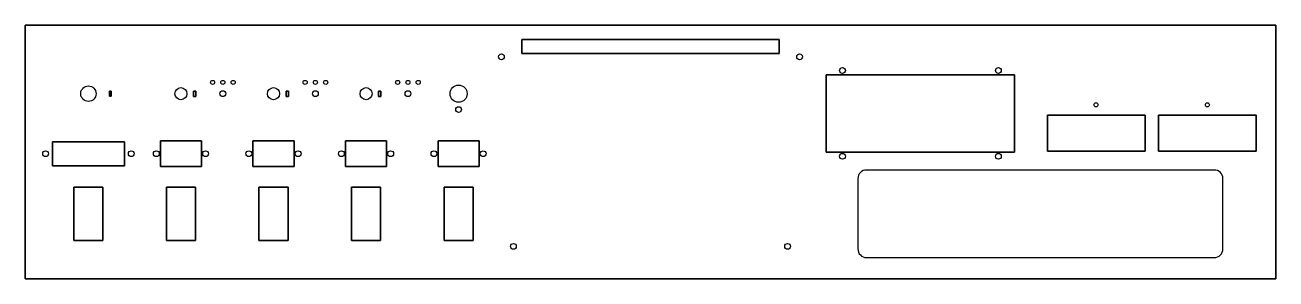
# Model space of a CAD drawing. Header units: millimetres. Extents: x -725 to 5, y -3 to 145.
import ezdxf

# ---------------------------------------------------------------- set-up
doc = ezdxf.new("R2010")
doc.units = ezdxf.units.MM
doc.layers.get('0').update_dxf_attribs({"linetype": 'CONTINUOUS'})

msp = doc.modelspace()

# ---------------------------------------------------------------- linework, layer by layer
for points in [[(5, 145), (-725, 145), (-725, -3), (5, -3)], [(-725, -3), (-725, 145), (5, 145), (5, -3)], [(-285, 136.5), (-285, 128.5), (-435, 128.5), (-435, 136.5)], [(-285, 128.5), (-285, 136.5), (-435, 136.5), (-435, 128.5)], [(-257.5, 71), (-257.5, 116), (-147.5, 116), (-147.5, 71)], [(-257.5, 116), (-257.5, 71), (-147.5, 71), (-147.5, 116)], [(-675.7, 103.5), (-675.7, 106.5), (-674.8, 106.5), (-674.8, 103.5)], [(-675.7, 106.5), (-675.7, 103.5), (-674.8, 103.5), (-674.8, 106.5)], [(-626.7, 106.43), (-625.3, 106.43), (-625.3, 103.43), (-626.7, 103.43)], [(-625.3, 106.43), (-626.7, 106.43), (-626.7, 103.43), (-625.3, 103.43)], [(-572.7, 106.43), (-571.3, 106.43), (-571.3, 103.43), (-572.7, 103.43)], [(-571.3, 106.43), (-572.7, 106.43), (-572.7, 103.43), (-571.3, 103.43)], [(-518.7, 106.43), (-517.3, 106.43), (-517.3, 103.43), (-518.7, 103.43)], [(-517.3, 106.43), (-518.7, 106.43), (-518.7, 103.43), (-517.3, 103.43)], [(-71.4, 71.4), (-128.4, 71.4), (-128.4, 92.4), (-71.4, 92.4)], [(-128.4, 71.4), (-71.4, 71.4), (-71.4, 92.4), (-128.4, 92.4)], [(-63.6, 71.4), (-63.6, 92.4), (-6.6, 92.4), (-6.6, 71.4)], [(-63.6, 92.4), (-63.6, 71.4), (-6.6, 71.4), (-6.6, 92.4)], [(-667, 77), (-667, 63), (-709, 63), (-709, 77)], [(-667, 63), (-667, 77), (-709, 77), (-709, 63)], [(-622, 62.5), (-646, 62.5), (-646, 77.5), (-622, 77.5)], [(-646, 62.5), (-622, 62.5), (-622, 77.5), (-646, 77.5)], [(-568, 62.5), (-592, 62.5), (-592, 77.5), (-568, 77.5)], [(-592, 62.5), (-568, 62.5), (-568, 77.5), (-592, 77.5)], [(-514, 62.5), (-538, 62.5), (-538, 77.5), (-514, 77.5)], [(-538, 62.5), (-514, 62.5), (-514, 77.5), (-538, 77.5)], [(-484, 77.5), (-460, 77.5), (-460, 62.5), (-484, 62.5)], [(-460, 77.5), (-484, 77.5), (-484, 62.5), (-460, 62.5)], [(-696.5, 19.5), (-696.5, 50.5), (-679.5, 50.5), (-679.5, 19.5)], [(-696.5, 50.5), (-696.5, 19.5), (-679.5, 19.5), (-679.5, 50.5)], [(-642.5, 19.5), (-642.5, 50.5), (-625.5, 50.5), (-625.5, 19.5)], [(-642.5, 50.5), (-642.5, 19.5), (-625.5, 19.5), (-625.5, 50.5)], [(-588.5, 19.5), (-588.5, 50.5), (-571.5, 50.5), (-571.5, 19.5)], [(-588.5, 50.5), (-588.5, 19.5), (-571.5, 19.5), (-571.5, 50.5)], [(-534.5, 19.5), (-534.5, 50.5), (-517.5, 50.5), (-517.5, 19.5)], [(-534.5, 50.5), (-534.5, 19.5), (-517.5, 19.5), (-517.5, 50.5)], [(-480.5, 19.5), (-480.5, 50.5), (-463.5, 50.5), (-463.5, 19.5)], [(-480.5, 50.5), (-480.5, 19.5), (-463.5, 19.5), (-463.5, 50.5)]]:
    msp.add_lwpolyline(points, close=True)
msp.add_lwpolyline([(-26, 55.5, 0.414214), (-31, 60.5), (-234, 60.5, 0.414214), (-239, 55.5), (-239, 14.5, 0.414214), (-234, 9.5), (-31, 9.5, 0.414214), (-26, 14.5)], format="xyb", close=True)
msp.add_lwpolyline([(-26, 55.5, 0.414214), (-31, 60.5), (-234, 60.5, 0.414214), (-239, 55.5), (-239, 14.5, 0.414214), (-234, 9.5), (-31, 9.5, 0.414214), (-26, 14.5)], format="xyb", close=True)
for centre, radius in [((-447, 126.5), 1.7), ((-447, 126.5), 1.7), ((-273, 126.5), 1.7), ((-273, 126.5), 1.7), ((-248, 118.5), 1.7), ((-248, 118.5), 1.7), ((-157, 118.5), 1.7), ((-157, 118.5), 1.7), ((-688, 105), 4.5), ((-688, 105), 4.5), ((-615.55, 111.55), 1.2), ((-615.55, 111.55), 1.2), ((-609.55, 111.55), 1.2), ((-609.55, 111.55), 1.2), ((-603.55, 111.55), 1.2), ((-603.55, 111.55), 1.2), ((-561.55, 111.55), 1.2), ((-561.55, 111.55), 1.2), ((-555.55, 111.55), 1.2), ((-555.55, 111.55), 1.2), ((-549.55, 111.55), 1.2), ((-549.55, 111.55), 1.2), ((-507.55, 111.55), 1.2), ((-507.55, 111.55), 1.2), ((-501.55, 111.55), 1.2), ((-501.55, 111.55), 1.2), ((-495.55, 111.55), 1.2), ((-495.55, 111.55), 1.2), ((-472, 105), 5), ((-472, 105), 5), ((-634, 105), 3.5), ((-634, 105), 3.5), ((-609.55, 105), 1.7), ((-609.55, 105), 1.7), ((-580, 105), 3.5), ((-580, 105), 3.5), ((-555.55, 105), 1.7), ((-555.55, 105), 1.7), ((-526, 105), 3.5), ((-526, 105), 3.5), ((-501.55, 105), 1.7), ((-501.55, 105), 1.7), ((-472, 95.75), 1.67), ((-472, 95.75), 1.67), ((-100, 98.5), 1.2), ((-100, 98.5), 1.2), ((-35, 98.5), 1.2), ((-35, 98.5), 1.2), ((-713, 70), 1.7), ((-713, 70), 1.7), ((-663, 70), 1.7), ((-663, 70), 1.7), ((-648.38, 70), 1.7), ((-648.38, 70), 1.7), ((-619.63, 70), 1.7), ((-619.63, 70), 1.7), ((-594.38, 70), 1.7), ((-594.38, 70), 1.7), ((-565.63, 70), 1.7), ((-565.63, 70), 1.7), ((-540.38, 70), 1.7), ((-540.38, 70), 1.7), ((-511.63, 70), 1.7), ((-511.63, 70), 1.7), ((-486.38, 70), 1.7), ((-486.38, 70), 1.7), ((-457.63, 70), 1.7), ((-457.63, 70), 1.7), ((-248, 68.5), 1.7), ((-248, 68.5), 1.7), ((-157, 68.5), 1.7), ((-157, 68.5), 1.7), ((-440, 16), 1.7), ((-440, 16), 1.7), ((-280, 16), 1.7), ((-280, 16), 1.7)]:
    msp.add_circle(centre, radius)

doc.saveas('drawing.dxf')
